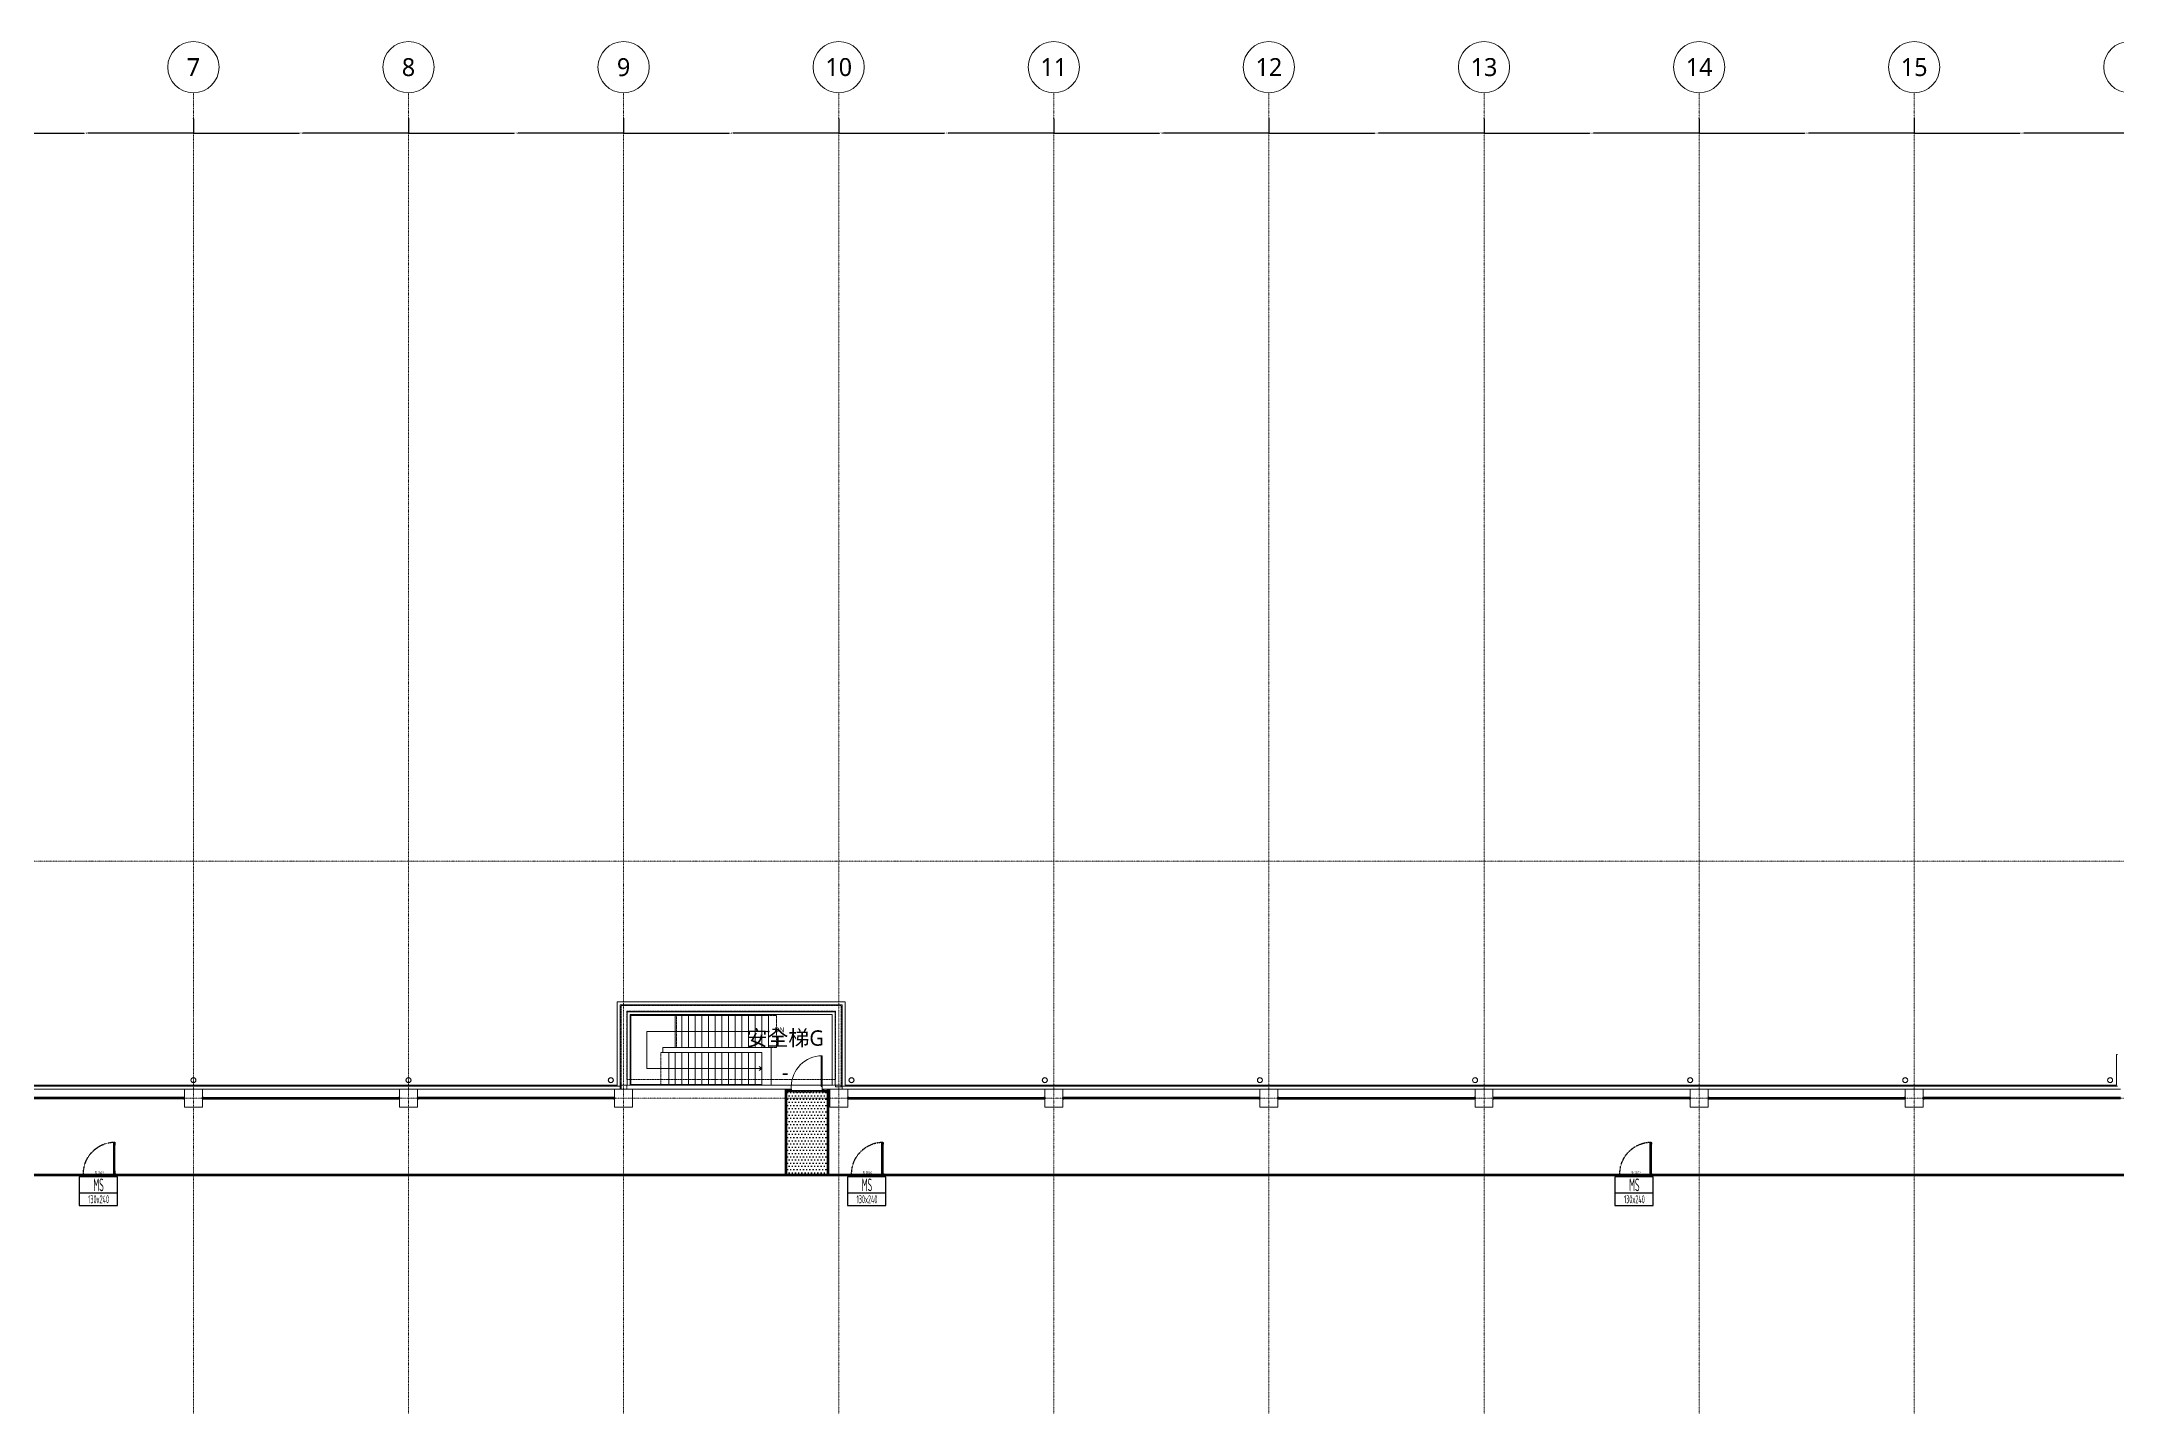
# Model space of a CAD drawing. Extents: x -32000 to 290600, y -111057 to 131250.
# Drawn here: x 45668 to 126700, y 77959 to 131250 of the extents above; entities that cross this region are included whole.
import ezdxf
from ezdxf.enums import TextEntityAlignment as Align

# ---------------------------------------------------------------- set-up
doc = ezdxf.new("R2010")
doc.units = 0
doc.header["$LTSCALE"] = 5
for name, pattern in [('H12PL3$0$JJP_三點線', [0.9, 0.3, -0.15, 0, -0.15, 0, -0.15, 0, -0.15]), ('H12PL3$0$JJP_虛線(退縮線、投影線、地下室範圍、非屬本工程、圖面分區)', [0.45, 0.3, -0.15]), ('XFDP30-200K$0$HIDDEN', [0.3, 0.2, -0.1]), ('XFDP30-200K$0$HIDDEN2', [0.1875, 0.125, -0.0625])]:
    doc.linetypes.add(name, pattern=pattern)
for name, color, linetype in [('DOOR-TXT_A', 3, 'Continuous'), ('DOOR-TXT_B', 3, 'Continuous'), ('H12PL3$0$A-DIM', 252, 'Continuous'), ('H12PL3$0$A-OBJE-MEP', 252, 'Continuous'), ('H12PL3$0$A-STRS', 252, 'Continuous'), ('H12PL3$0$A-TEXT', 252, 'Continuous'), ('H12PL3$0$A-WALL-EX', 252, 'Continuous'), ('H12PL3$0$A-WALL-IN', 252, 'Continuous'), ('H12PL3$0$A-ZONE', 252, 'Continuous'), ('H12PL3$0$Door', 252, 'Continuous'), ('H12PL3$0$S-COL', 252, 'Continuous'), ('H12PL3$0$S-GRID', 252, 'Continuous'), ('H12PL3$0$S-SLAB-SHOW', 252, 'Continuous'), ('H12PL3$0$S-WALL', 252, 'Continuous'), ('XFDP30-200K$0$A-Ceiling (200K)', 101, 'Continuous'), ('XFDP30-200K$0$A-Door (200K)', 160, 'Continuous'), ('XFDP30-200K$0$A-Partition-Col (200K)', 216, 'Continuous'), ('XFDP30-200K$0$A-W-P1S (200K)', 106, 'Continuous'), ('XFDP30-200K$0$A-W-R1 (Rockwool) (200K)', 190, 'Continuous')]:
    doc.layers.add(name, color=color, linetype=linetype)
doc.styles.add('AA-TXT', font='isocp.shx', dxfattribs={"width": 0.8, "bigfont": 'chineset.shx'})
doc.styles.add('H12PL3$0$dim-txt', font='isocp.shx', dxfattribs={"width": 0.7, "bigfont": 'chineset.shx'})
doc.styles.add('H12PL3$0$Standard', font='', dxfattribs={"width": 0.8})
doc.styles.add('XFDP30-200K$0$AA-TXT', font='isocp.shx', dxfattribs={"width": 0.8, "bigfont": 'china.shx'})
doc.styles.get('H12PL3$0$Standard').set_extended_font_data('Microsoft JhengHei')
doc.dimstyles.new('H12PL3$0$ARCH-dim-200MM', dxfattribs={"dimscale": 200, "dimtxt": 0.3, "dimasz": 0.1, "dimexe": 0.1, "dimexo": 0.1, "dimgap": 0.05, "dimtad": 1, "dimdec": 0, "dimlfac": 10, "dimrnd": 0.5, "dimdsep": 46, "dimtxsty": 'H12PL3$0$dim-txt', "dimblk": 'H12PL3$0$_Dot', "dimcen": 2, "dimclrd": 256, "dimclre": 256, "dimclrt": 256, "dimadec": 0, "dimazin": 0, "dimtfac": 1, "dimtix": 1, "dimtmove": 2, "dimatfit": 3, "dimldrblk": 'H12PL3$0$_OBLIQUE', "dimfxl": 1, "dimtvp": 1, "dimtolj": 1, "dimarcsym": 0})

# ---------------------------------------------------------------- blocks, each defined once
blk = doc.blocks.new('DOOR-MARK')
for p, q in [((2.95, 2.5), (-3.05, 2.5)), ((-3.05, 2.5), (-3.05, 0)), ((-3.05, 0), (-3.05, -2)), ((2.95, 0), (2.95, 2.5)), ((2.95, -2), (2.95, 0)), ((-3.05, -2), (2.95, -2))]:
    blk.add_line(p, q)
at = {"color": 2}
blk.add_line((-3.05, 0), (2.95, 0), dxfattribs=at)
at = {"style": 'AA-TXT', "width": 0.5}
blk.add_attdef('NO.', text='', height=2, dxfattribs=at).set_placement((0, 1.25), align=Align.MIDDLE)
at = {"color": 1, "style": 'AA-TXT', "width": 0.45}
blk.add_attdef('120+180x300', text='', height=1.25, dxfattribs=at).set_placement((0, -1), align=Align.MIDDLE)
blk = doc.blocks.new('*D126')
at = {"layer": 'DEFPOINTS', "color": 0, "linetype": 'Continuous', "transparency": 16777216}
for p in [(43200, 128250), (51600, 128250), (51600, 127670)]:
    blk.add_point(p, dxfattribs=at)
at = {"layer": 'H12PL3$0$A-DIM', "linetype": 'Continuous', "lineweight": -2, "transparency": 16777216}
for p, q in [((43200, 128230), (43200, 127650)), ((51600, 128230), (51600, 127650)), ((43220, 127670), (47321, 127670)), ((51580, 127670), (47479, 127670))]:
    blk.add_line(p, q, dxfattribs=at)
at = {"layer": 'H12PL3$0$A-DIM', "linetype": 'Continuous', "lineweight": 0, "transparency": 16777216, "insert": (47400, 127670), "char_height": 60, "attachment_point": 5, "style": 'H12PL3$0$dim-txt'}
blk.add_mtext('\\A1;84000', dxfattribs=at)
blk = doc.blocks.new('H12PL3$0$_Dot')
blk = doc.blocks.new('H12PL3$0$_OBLIQUE')
at = {"color": 0, "linetype": 'ByBlock', "lineweight": -2}
blk.add_line((-0.5, -0.5), (0.5, 0.5), dxfattribs=at)
blk = doc.blocks.new('*D127')
at = {"layer": 'DEFPOINTS', "color": 0, "linetype": 'Continuous', "transparency": 16777216}
for p in [(51600, 128250), (60000, 128250), (60000, 127670)]:
    blk.add_point(p, dxfattribs=at)
at = {"layer": 'H12PL3$0$A-DIM', "linetype": 'Continuous', "lineweight": -2, "transparency": 16777216}
for p, q in [((51600, 128230), (51600, 127650)), ((60000, 128230), (60000, 127650)), ((51620, 127670), (55721, 127670)), ((59980, 127670), (55879, 127670))]:
    blk.add_line(p, q, dxfattribs=at)
at = {"layer": 'H12PL3$0$A-DIM', "linetype": 'Continuous', "lineweight": 0, "transparency": 16777216, "insert": (55800, 127670), "char_height": 60, "attachment_point": 5, "style": 'H12PL3$0$dim-txt'}
blk.add_mtext('\\A1;84000', dxfattribs=at)
blk = doc.blocks.new('*D128')
at = {"layer": 'DEFPOINTS', "color": 0, "linetype": 'Continuous', "transparency": 16777216}
for p in [(60000, 128250), (68400, 128250), (68400, 127670)]:
    blk.add_point(p, dxfattribs=at)
at = {"layer": 'H12PL3$0$A-DIM', "linetype": 'Continuous', "lineweight": -2, "transparency": 16777216}
for p, q in [((60000, 128230), (60000, 127650)), ((68400, 128230), (68400, 127650)), ((60020, 127670), (64121, 127670)), ((68380, 127670), (64279, 127670))]:
    blk.add_line(p, q, dxfattribs=at)
at = {"layer": 'H12PL3$0$A-DIM', "linetype": 'Continuous', "lineweight": 0, "transparency": 16777216, "insert": (64200, 127670), "char_height": 60, "attachment_point": 5, "style": 'H12PL3$0$dim-txt'}
blk.add_mtext('\\A1;84000', dxfattribs=at)
blk = doc.blocks.new('*D129')
at = {"layer": 'DEFPOINTS', "color": 0, "linetype": 'Continuous', "transparency": 16777216}
for p in [(68400, 128250), (76800, 128250), (76800, 127670)]:
    blk.add_point(p, dxfattribs=at)
at = {"layer": 'H12PL3$0$A-DIM', "linetype": 'Continuous', "lineweight": -2, "transparency": 16777216}
for p, q in [((68400, 128230), (68400, 127650)), ((76800, 128230), (76800, 127650)), ((68420, 127670), (72521, 127670)), ((76780, 127670), (72679, 127670))]:
    blk.add_line(p, q, dxfattribs=at)
at = {"layer": 'H12PL3$0$A-DIM', "linetype": 'Continuous', "lineweight": 0, "transparency": 16777216, "insert": (72600, 127670), "char_height": 60, "attachment_point": 5, "style": 'H12PL3$0$dim-txt'}
blk.add_mtext('\\A1;84000', dxfattribs=at)
blk = doc.blocks.new('*D130')
at = {"layer": 'DEFPOINTS', "color": 0, "linetype": 'Continuous', "transparency": 16777216}
for p in [(76800, 128250), (85200, 128250), (85200, 127670)]:
    blk.add_point(p, dxfattribs=at)
at = {"layer": 'H12PL3$0$A-DIM', "linetype": 'Continuous', "lineweight": -2, "transparency": 16777216}
for p, q in [((76800, 128230), (76800, 127650)), ((85200, 128230), (85200, 127650)), ((76820, 127670), (80921, 127670)), ((85180, 127670), (81079, 127670))]:
    blk.add_line(p, q, dxfattribs=at)
at = {"layer": 'H12PL3$0$A-DIM', "linetype": 'Continuous', "lineweight": 0, "transparency": 16777216, "insert": (81000, 127670), "char_height": 60, "attachment_point": 5, "style": 'H12PL3$0$dim-txt'}
blk.add_mtext('\\A1;84000', dxfattribs=at)
blk = doc.blocks.new('*D131')
at = {"layer": 'DEFPOINTS', "color": 0, "linetype": 'Continuous', "transparency": 16777216}
for p in [(85200, 128250), (93600, 128250), (93600, 127670)]:
    blk.add_point(p, dxfattribs=at)
at = {"layer": 'H12PL3$0$A-DIM', "linetype": 'Continuous', "lineweight": -2, "transparency": 16777216}
for p, q in [((85200, 128230), (85200, 127650)), ((93600, 128230), (93600, 127650)), ((85220, 127670), (89321, 127670)), ((93580, 127670), (89479, 127670))]:
    blk.add_line(p, q, dxfattribs=at)
at = {"layer": 'H12PL3$0$A-DIM', "linetype": 'Continuous', "lineweight": 0, "transparency": 16777216, "insert": (89400, 127670), "char_height": 60, "attachment_point": 5, "style": 'H12PL3$0$dim-txt'}
blk.add_mtext('\\A1;84000', dxfattribs=at)
blk = doc.blocks.new('*D132')
at = {"layer": 'DEFPOINTS', "color": 0, "linetype": 'Continuous', "transparency": 16777216}
for p in [(93600, 128250), (102000, 128250), (102000, 127670)]:
    blk.add_point(p, dxfattribs=at)
at = {"layer": 'H12PL3$0$A-DIM', "linetype": 'Continuous', "lineweight": -2, "transparency": 16777216}
for p, q in [((93600, 128230), (93600, 127650)), ((102000, 128230), (102000, 127650)), ((93620, 127670), (97721, 127670)), ((101980, 127670), (97879, 127670))]:
    blk.add_line(p, q, dxfattribs=at)
at = {"layer": 'H12PL3$0$A-DIM', "linetype": 'Continuous', "lineweight": 0, "transparency": 16777216, "insert": (97800, 127670), "char_height": 60, "attachment_point": 5, "style": 'H12PL3$0$dim-txt'}
blk.add_mtext('\\A1;84000', dxfattribs=at)
blk = doc.blocks.new('*D133')
at = {"layer": 'DEFPOINTS', "color": 0, "linetype": 'Continuous', "transparency": 16777216}
for p in [(102000, 128250), (110400, 128250), (110400, 127670)]:
    blk.add_point(p, dxfattribs=at)
at = {"layer": 'H12PL3$0$A-DIM', "linetype": 'Continuous', "lineweight": -2, "transparency": 16777216}
for p, q in [((102000, 128230), (102000, 127650)), ((110400, 128230), (110400, 127650)), ((102020, 127670), (106121, 127670)), ((110380, 127670), (106279, 127670))]:
    blk.add_line(p, q, dxfattribs=at)
at = {"layer": 'H12PL3$0$A-DIM', "linetype": 'Continuous', "lineweight": 0, "transparency": 16777216, "insert": (106200, 127670), "char_height": 60, "attachment_point": 5, "style": 'H12PL3$0$dim-txt'}
blk.add_mtext('\\A1;84000', dxfattribs=at)
blk = doc.blocks.new('*D134')
at = {"layer": 'DEFPOINTS', "color": 0, "linetype": 'Continuous', "transparency": 16777216}
for p in [(110400, 128250), (118800, 128250), (118800, 127670)]:
    blk.add_point(p, dxfattribs=at)
at = {"layer": 'H12PL3$0$A-DIM', "linetype": 'Continuous', "lineweight": -2, "transparency": 16777216}
for p, q in [((110400, 128230), (110400, 127650)), ((118800, 128230), (118800, 127650)), ((110420, 127670), (114521, 127670)), ((118780, 127670), (114679, 127670))]:
    blk.add_line(p, q, dxfattribs=at)
at = {"layer": 'H12PL3$0$A-DIM', "linetype": 'Continuous', "lineweight": 0, "transparency": 16777216, "insert": (114600, 127670), "char_height": 60, "attachment_point": 5, "style": 'H12PL3$0$dim-txt'}
blk.add_mtext('\\A1;84000', dxfattribs=at)
blk = doc.blocks.new('*D135')
at = {"layer": 'DEFPOINTS', "color": 0, "linetype": 'Continuous', "transparency": 16777216}
for p in [(118800, 128250), (127200, 128250), (127200, 127670)]:
    blk.add_point(p, dxfattribs=at)
at = {"layer": 'H12PL3$0$A-DIM', "linetype": 'Continuous', "lineweight": -2, "transparency": 16777216}
for p, q in [((118800, 128230), (118800, 127650)), ((127200, 128230), (127200, 127650)), ((118820, 127670), (122921, 127670)), ((127180, 127670), (123079, 127670))]:
    blk.add_line(p, q, dxfattribs=at)
at = {"layer": 'H12PL3$0$A-DIM', "linetype": 'Continuous', "lineweight": 0, "transparency": 16777216, "insert": (123000, 127670), "char_height": 60, "attachment_point": 5, "style": 'H12PL3$0$dim-txt'}
blk.add_mtext('\\A1;84000', dxfattribs=at)
blk = doc.blocks.new('XFDP30-200K$0$TP1-50-Partition_Col-side')
blk.add_lwpolyline([(-2.5, -4), (-2.5, -3.9), (-2.6, -3.9), (-2.5, -3), (-2.5, -0.3), (-2.4, -0.2), (-0.7, -0.2), (-0.5, -0.2), (-0.1, -0.2), (0, -0.2), (0, -0.2), (0.5, -0.2), (0.6, -0.2), (2.4, -0.2), (2.5, -0.3), (2.5, -3), (2.6, -3.9), (2.5, -3.9), (2.5, -4), (2.7, -4), (2.7, 0), (-2.7, 0), (-2.7, -4)], close=True)
for points in [[(-1.6, -2.1), (-2.3, -2.1, 0.414213), (-2.4, -2.2), (-2.4, -3.6), (-2.5, -3.6), (-2.5, -2.2, -0.414213), (-2.3, -2), (-1.6, -2), (-1.6, -2.1)], [(1.6, -2.1), (2.3, -2.1, -0.414213), (2.4, -2.2), (2.4, -3.6), (2.5, -3.6), (2.5, -2.2, 0.414213), (2.3, -2), (1.6, -2), (1.6, -2.1)]]:
    blk.add_lwpolyline(points, format="xyb")
blk.add_lwpolyline([(2.2, -3.6), (-2.2, -3.6, -0.414214), (-2.3, -3.5), (-2.3, -2.6, -0.414214), (-2.2, -2.5), (-1.3, -2.5, 0.414214), (-1.1, -2.3), (-1.1, -2.2, 0.414214), (-1.3, -2.1), (-1.9, -2.1), (-1.9, -2.1), (-1.3, -2.1, -0.414214), (-1.2, -2.2), (-1.2, -2.3, -0.414214), (-1.3, -2.4), (-2.2, -2.4, 0.414214), (-2.4, -2.6), (-2.4, -3.5, 0.414214), (-2.2, -3.6), (2.2, -3.6, 0.414214), (2.4, -3.5), (2.4, -2.6, 0.414214), (2.2, -2.4), (1.3, -2.4, -0.414214), (1.2, -2.3), (1.2, -2.2, -0.414214), (1.3, -2.1), (1.9, -2.1), (1.9, -2.1), (1.3, -2.1, 0.414214), (1.1, -2.2), (1.1, -2.3, 0.414214), (1.3, -2.5), (2.2, -2.5, -0.414214), (2.3, -2.6), (2.3, -3.5, -0.414214)], format="xyb", close=True)
blk = doc.blocks.new('XFDP30-200K$0$GAD2205')
blk.add_lwpolyline([(0, 1), (0, 1), (-18, 1, -0.414214), (-18, 2), (-18, 3, -0.414214), (-18, 3), (-14, 3, 0.414214), (-13, 4), (-13, 4, 0.414214), (-14, 4), (-18, 4, -0.414214), (-18, 5), (-18, 12, -0.414214), (-18, 12), (-18, 12, 0.414214), (-18, 12), (-18, 14, 0.72636), (-19, 14), (-19, 13, 0.158507), (-19, 13), (-19, 0, 0.414214), (-19, 0), (19, 0, 0.414214), (19, 0), (19, 13, 0.158507), (19, 13), (19, 14, 0.72636), (18, 14), (18, 12, 0.414214), (18, 12, -0.414214), (18, 12), (18, 5, -0.414214), (18, 4), (14, 4, 0.414214), (13, 4), (13, 4, 0.414214), (14, 3), (18, 3, -0.414214), (18, 3), (18, 2, -0.414214), (18, 1), (0, 1)], format="xyb", close=True)
blk = doc.blocks.new('XFDP30-200K$0$Door-S130a')
for p, q in [((8.8, 120.4), (8.8, 125.3)), ((8.8, 125.3), (9.6, 125.3)), ((9.6, 120.4), (8.8, 120.4)), ((9.6, 125.3), (9.6, 120.4))]:
    blk.add_line(p, q)
blk.add_lwpolyline([(4.8, 120.4), (4.8, 125.3), (4, 125.3), (4, 120.4)], close=True)
at = {"ltscale": 5}
for points in [[(8.8, 117.8), (8.8, 127.9), (4.8, 127.9), (4.8, 117.8)], [(5, 117.5), (5, 14.8), (5, 14.8), (5, 117.5)], [(8.6, 14.8), (8.5, 14.8), (8.5, 117.5), (8.6, 117.5)], [(8.8, 4.3), (8.8, 14.4), (4.8, 14.4), (4.8, 4.3)]]:
    blk.add_lwpolyline(points, close=True, dxfattribs=at)
blk.add_lwpolyline([(4.8, 117.9), (4.8, 116.7, 0.158507), (4.9, 116.7), (4.9, 116.5, 0.72636), (5, 116.6), (5, 116.7, 0.414214), (5, 116.7, -0.414214), (4.9, 116.8), (4.9, 117.5, -0.414214), (5, 117.5), (5.4, 117.5, 0.414214), (5.4, 117.5), (5.4, 117.6, 0.414214), (5.4, 117.6), (5, 117.6, -0.414214), (4.9, 117.6), (4.9, 117.8, -0.414214), (5, 117.8), (6.8, 117.8), (6.8, 117.8), (6.8, 117.8), (8.6, 117.8, -0.414214), (8.6, 117.8), (8.6, 117.6, -0.414214), (8.6, 117.6), (8.2, 117.6, 0.414214), (8.1, 117.6), (8.1, 117.5, 0.414214), (8.2, 117.5), (8.6, 117.5, -0.414214), (8.6, 117.5), (8.6, 116.8, -0.414214), (8.6, 116.7), (8.6, 116.7, 0.414214), (8.6, 116.7), (8.6, 116.6, 0.72636), (8.6, 116.5), (8.7, 116.7, 0.158507), (8.7, 116.7), (8.7, 117.9, 0.414214), (8.7, 117.9), (4.9, 117.9, 0.414214)], format="xyb", close=True, dxfattribs=at)
at = {"ltscale": 500}
for points in [[(3.2, -0.6), (3.2, 3.9), (3, 3.9), (3, -0.6)], [(8.5, 4.8), (4, 4.8), (4, 4.6), (8.5, 4.6)]]:
    blk.add_lwpolyline(points, close=True, dxfattribs=at)
at = {"linetype": 'XFDP30-200K$0$HIDDEN', "ltscale": 0.1}
blk.add_arc((3.4, 4.4), 123.6, 0, 86.75942, dxfattribs=at)
at = {"ltscale": 500, "extrusion": (0, 0, -1)}
blk.add_ellipse((3.4, 4.4), major_axis=(-0.495, 0.495), ratio=1, start_param=5.497787, end_param=11.780972, dxfattribs=at)
at = {"ltscale": 5, "xscale": 0.1000000000058208, "yscale": 0.1000000000058208, "zscale": 0.1000000000058208}
blk.add_blockref('XFDP30-200K$0$GAD2205', (6.8, 14.3), dxfattribs=at)
at = {"color": 9, "style": 'XFDP30-200K$0$AA-TXT', "width": 0.45}
blk.add_attdef('130X240', text='', height=10, dxfattribs=at).set_placement((65, 10), align=Align.MIDDLE_CENTER)
blk = doc.blocks.new('XFDP30-200K')
at = {"layer": 'XFDP30-200K$0$A-Ceiling (200K)'}
h = blk.add_hatch(dxfattribs=at)
h.set_pattern_fill('DOTS', color=256, scale=2000)
h.set_pattern_definition([(0, (-29200, -23788.11), (62.5, 125), [0, -125])])
h.paths.add_polyline_path([(76350, 90300), (76350, 86975), (74760, 86975), (74760, 90300)])
blk.add_lwpolyline([(76350, 90300), (76350, 86975), (74760, 86975), (74760, 90300)], close=True, dxfattribs=at)
at = {"layer": 'XFDP30-200K$0$A-W-P1S (200K)'}
for p, q in [((74710, 90350, 0), (74710, 87025, 0)), ((74760, 90350, 0), (74760, 87025, 0)), ((74900, 90300), (74760, 90300, 0)), ((74950, 90250), (74760, 90250, 0)), ((74900, 90350), (74900, 90300)), ((74950, 90350), (74950, 90250)), ((76150, 90350), (76150, 90250)), ((76150, 90250), (76350, 90250)), ((76200, 90350), (76200, 90300)), ((76200, 90300), (76350, 90300)), ((76350, 90350, 0), (76350, 87025, 0)), ((76400, 90350, 0), (76400, 87025, 0)), ((43775, 87025), (174600, 87025)), ((43825, 86975), (174600, 86975))]:
    blk.add_line(p, q, dxfattribs=at)
at = {"layer": 'XFDP30-200K$0$A-W-P1S (200K)', "linetype": 'XFDP30-200K$0$HIDDEN2'}
for p, q in [((74950, 90300), (76150, 90300)), ((74950, 90250), (76150, 90250))]:
    blk.add_line(p, q, dxfattribs=at)
at = {"layer": 'XFDP30-200K$0$A-W-R1 (Rockwool) (200K)'}
for p, q in [((51250, 90025, 0), (43550, 90025, 0)), ((51250, 89975, 0), (43550, 89975, 0)), ((51950, 90025, 0), (59650, 90025, 0)), ((51950, 89975, 0), (59650, 89975, 0)), ((68050, 90025, 0), (60350, 90025, 0)), ((68050, 89975, 0), (60350, 89975, 0)), ((77150, 90025, 0), (84850, 90025, 0)), ((77150, 89975, 0), (84850, 89975, 0)), ((93250, 90025, 0), (85550, 90025, 0)), ((93250, 89975, 0), (85550, 89975, 0)), ((93950, 90025, 0), (101650, 90025, 0)), ((93950, 89975, 0), (101650, 89975, 0)), ((110050, 90025, 0), (102350, 90025, 0)), ((110050, 89975, 0), (102350, 89975, 0)), ((110750, 90025, 0), (118450, 90025, 0)), ((110750, 89975, 0), (118450, 89975, 0)), ((126850, 90025, 0), (119150, 90025, 0)), ((126850, 89975, 0), (119150, 89975, 0))]:
    blk.add_line(p, q, dxfattribs=at)
at = {"layer": 'XFDP30-200K$0$A-Door (200K)'}
ref = blk.add_blockref('XFDP30-200K$0$Door-S130a', (48575, 87000, 0), dxfattribs=dict(at, xscale=-10, yscale=10, zscale=10))
ref.add_attrib('130X240', 'MS_130x240', dxfattribs={"layer": '0', "color": 9, "height": 100, "style": 'XFDP30-200K$0$AA-TXT', "width": 0.45}).set_placement((47925, 87100, 0), align=Align.MIDDLE_CENTER)
ref = blk.add_blockref('XFDP30-200K$0$Door-S130a', (78575, 87000), dxfattribs=dict(at, xscale=-10, yscale=10, zscale=10))
ref.add_attrib('130X240', 'MS_130x240', dxfattribs={"layer": '0', "color": 9, "height": 100, "style": 'XFDP30-200K$0$AA-TXT', "width": 0.45}).set_placement((77925, 87100), align=Align.MIDDLE_CENTER)
ref = blk.add_blockref('XFDP30-200K$0$Door-S130a', (108575, 87000), dxfattribs=dict(at, xscale=-10, yscale=10, zscale=10))
ref.add_attrib('130X240', 'MS_130x240', dxfattribs={"layer": '0', "color": 9, "height": 100, "style": 'XFDP30-200K$0$AA-TXT', "width": 0.45}).set_placement((107925, 87100), align=Align.MIDDLE_CENTER)
at = {"layer": 'XFDP30-200K$0$A-Partition-Col (200K)', "yscale": 10, "zscale": 10}
for p, xscale, rotation in [((51250, 90000, 0), -10, 270), ((51950, 90000, 0), 10, 90.00000000000001), ((59650, 90000), -10, 270), ((60350, 90000), 10, 90.00000000000001), ((68050, 90000, 0), -10, 270), ((77150, 90000), 10, 90.00000000000001), ((84850, 90000, 0), -10, 270), ((85550, 90000, 0), 10, 90.00000000000001), ((93250, 90000), -10, 270), ((93950, 90000), 10, 90.00000000000001), ((101650, 90000, 0), -10, 270), ((102350, 90000, 0), 10, 90.00000000000001), ((110050, 90000), -10, 270), ((110750, 90000), 10, 90.00000000000001), ((118450, 90000, 0), -10, 270), ((119150, 90000, 0), 10, 90.00000000000001)]:
    blk.add_blockref('XFDP30-200K$0$TP1-50-Partition_Col-side', p, dxfattribs=dict(at, xscale=xscale, rotation=rotation))
blk = doc.blocks.new('H12PL3')
at = {"layer": 'H12PL3$0$A-OBJE-MEP', "lineweight": 0, "flags": 128}
for points in [[(51695, 90700, 1), (51505, 90700, 1)], [(60095, 90700, 1), (59905, 90700, 1)], [(67995, 90700, 1), (67805, 90700, 1)], [(77395, 90700, 1), (77205, 90700, 1)], [(84945, 90700, 1), (84755, 90700, 1)], [(93345, 90700, 1), (93155, 90700, 1)], [(101745, 90700, 1), (101555, 90700, 1)], [(110145, 90700, 1), (109955, 90700, 1)], [(118545, 90700, 1), (118355, 90700, 1)], [(126545, 90700, 1), (126355, 90700, 1)]]:
    blk.add_lwpolyline(points, format="xyb", close=True, dxfattribs=at)
at = {"layer": 'H12PL3$0$A-OBJE-MEP', "lineweight": 0}
for centre in [(51600, 90700), (60000, 90700), (67900, 90700), (77300, 90700), (84850, 90700), (93250, 90700), (101650, 90700), (110050, 90700), (118450, 90700), (126450, 90700)]:
    blk.add_circle(centre, 100, dxfattribs=at)
at = {"layer": 'H12PL3$0$A-STRS', "lineweight": 0}
for p, q in [((70420, 93230), (68680, 93230)), ((68680, 93230), (68680, 90530)), ((70420, 93230), (68680, 93230)), ((68680, 93230), (68680, 90530)), ((74060, 93230), (70420, 93230)), ((70420, 93230), (70420, 91980)), ((70420, 93230), (70420, 91980)), ((70420, 91980), (70420, 93230)), ((70680, 93230), (70420, 93230)), ((70420, 93230), (70420, 91980)), ((70680, 93230), (70680, 91980)), ((70680, 91980), (70680, 93230)), ((70680, 93230), (70680, 91980)), ((70940, 93230), (70680, 93230)), ((70940, 93230), (70940, 91980)), ((70940, 91980), (70940, 93230)), ((70940, 93230), (70940, 91980)), ((71200, 93230), (70940, 93230)), ((71200, 93230), (71200, 91980)), ((71200, 91980), (71200, 93230)), ((71200, 93230), (71200, 91980)), ((71460, 93230), (71200, 93230)), ((71460, 93230), (71460, 91980)), ((71460, 91980), (71460, 93230)), ((71460, 93230), (71460, 91980)), ((71720, 93230), (71460, 93230)), ((71720, 93230), (71720, 91980)), ((71720, 91980), (71720, 93230)), ((71720, 93230), (71720, 91980)), ((71980, 93230), (71720, 93230)), ((71980, 93230), (71980, 91980)), ((71980, 91980), (71980, 93230)), ((71980, 93230), (71980, 91980)), ((72240, 93230), (71980, 93230)), ((72240, 93230), (72240, 91980)), ((72240, 91980), (72240, 93230)), ((72240, 93230), (72240, 91980)), ((72500, 93230), (72240, 93230)), ((72500, 93230), (72500, 91980)), ((72500, 91980), (72500, 93230)), ((72500, 93230), (72500, 91980)), ((72760, 93230), (72500, 93230)), ((72760, 93230), (72760, 91980)), ((72760, 91980), (72760, 93230)), ((72760, 93230), (72760, 91980)), ((73020, 93230), (72760, 93230)), ((73020, 93230), (73020, 91980)), ((73020, 91980), (73020, 93230)), ((73020, 93230), (73020, 91980)), ((73280, 93230), (73020, 93230)), ((73280, 93230), (73280, 91980)), ((73280, 91980), (73280, 93230)), ((73280, 93230), (73280, 91980)), ((73540, 93230), (73280, 93230)), ((73540, 93230), (73540, 91980)), ((73540, 91980), (73540, 93230)), ((73540, 93230), (73540, 91980)), ((73800, 93230), (73540, 93230)), ((73800, 93230), (73800, 91980)), ((73800, 91980), (73800, 93230)), ((73800, 93230), (73800, 91980)), ((74060, 93230), (73800, 93230)), ((74060, 93230), (74060, 91980)), ((74060, 91980), (74060, 93230)), ((69305, 91155), (69305, 92605)), ((69305, 92605), (70420, 92605)), ((70420, 92605), (73800, 92605)), ((73800, 92605), (74060, 92605)), ((69930, 91780), (69930, 91980)), ((69930, 91980), (70420, 91980)), ((69930, 91980), (70420, 91980)), ((69930, 91780), (69930, 91980)), ((70160, 91780), (69930, 91780)), ((70160, 91780), (69930, 91780)), ((73800, 91780), (70160, 91780)), ((70160, 90530), (70160, 91780)), ((70160, 90530), (70160, 91780)), ((70160, 90530), (70160, 91780)), ((70420, 91780), (70160, 91780)), ((70160, 91780), (70160, 90530)), ((70160, 90530), (70160, 91780)), ((70420, 91980), (74060, 91980)), ((70420, 91980), (70680, 91980)), ((70420, 90530), (70420, 91780)), ((70680, 91780), (70420, 91780)), ((70420, 91780), (70420, 90530)), ((70420, 90530), (70420, 91780)), ((70680, 91980), (70940, 91980)), ((70680, 90530), (70680, 91780)), ((70940, 91780), (70680, 91780)), ((70680, 91780), (70680, 90530)), ((70680, 90530), (70680, 91780)), ((70940, 91980), (71200, 91980)), ((70940, 90530), (70940, 91780)), ((71200, 91780), (70940, 91780)), ((70940, 91780), (70940, 90530)), ((70940, 90530), (70940, 91780)), ((71200, 91980), (71460, 91980)), ((71200, 90530), (71200, 91780)), ((71460, 91780), (71200, 91780)), ((71200, 91780), (71200, 90530)), ((71200, 90530), (71200, 91780)), ((71460, 91980), (71720, 91980)), ((71460, 90530), (71460, 91780)), ((71720, 91780), (71460, 91780)), ((71460, 91780), (71460, 90530)), ((71460, 90530), (71460, 91780)), ((71720, 91980), (71980, 91980)), ((71720, 90530), (71720, 91780)), ((71980, 91780), (71720, 91780)), ((71720, 91780), (71720, 90530)), ((71720, 90530), (71720, 91780)), ((71980, 91980), (72240, 91980)), ((71980, 90530), (71980, 91780)), ((72240, 91780), (71980, 91780)), ((71980, 91780), (71980, 90530)), ((71980, 90530), (71980, 91780)), ((72240, 91980), (72500, 91980)), ((72240, 90530), (72240, 91780)), ((72500, 91780), (72240, 91780)), ((72240, 91780), (72240, 90530)), ((72240, 90530), (72240, 91780)), ((72500, 91980), (72760, 91980)), ((72500, 90530), (72500, 91780)), ((72760, 91780), (72500, 91780)), ((72500, 91780), (72500, 90530)), ((72500, 90530), (72500, 91780)), ((72760, 91980), (73020, 91980)), ((72760, 90530), (72760, 91780)), ((73020, 91780), (72760, 91780)), ((72760, 91780), (72760, 90530)), ((72760, 90530), (72760, 91780)), ((73020, 91980), (73280, 91980)), ((73020, 90530), (73020, 91780)), ((73280, 91780), (73020, 91780)), ((73020, 91780), (73020, 90530)), ((73020, 90530), (73020, 91780)), ((73280, 91980), (73540, 91980)), ((73280, 90530), (73280, 91780)), ((73540, 91780), (73280, 91780)), ((73280, 91780), (73280, 90530)), ((73280, 90530), (73280, 91780)), ((73540, 91980), (73800, 91980)), ((73540, 90530), (73540, 91780)), ((73800, 91780), (73540, 91780)), ((73540, 91780), (73540, 90530)), ((73540, 90530), (73540, 91780)), ((73800, 91980), (74060, 91980)), ((73800, 90530), (73800, 91780)), ((73800, 90530), (73800, 91780)), ((70160, 91155), (69305, 91155)), ((73540, 91155), (70160, 91155)), ((73800, 91155), (73540, 91155)), ((73800, 91155), (73700, 91230)), ((73700, 91080), (73800, 91155)), ((68680, 90530), (69853.32, 90530)), ((68680, 90530), (70160, 90530)), ((69853.32, 90530), (70160, 90530)), ((70160, 90530), (73800, 90530)), ((70160, 90530), (70420, 90530)), ((70420, 90530), (70680, 90530)), ((70680, 90530), (70940, 90530)), ((70940, 90530), (71200, 90530)), ((71200, 90530), (71460, 90530)), ((71460, 90530), (71720, 90530)), ((71720, 90530), (71980, 90530)), ((71980, 90530), (72240, 90530)), ((72240, 90530), (72500, 90530)), ((72500, 90530), (72760, 90530)), ((72760, 90530), (73020, 90530)), ((73020, 90530), (73280, 90530)), ((73280, 90530), (73540, 90530)), ((73540, 90530), (73800, 90530))]:
    blk.add_line(p, q, dxfattribs=at)
at = {"layer": 'H12PL3$0$A-STRS', "linetype": 'H12PL3$0$JJP_虛線(退縮線、投影線、地下室範圍、非屬本工程、圖面分區)', "lineweight": 0}
for p, q in [((70466.68, 93230), (70466.68, 91980)), ((74366.68, 93230), (74060, 93230)), ((74366.68, 91980), (74366.68, 93230)), ((69930, 91780), (69853.32, 91780)), ((69853.32, 91780), (69853.32, 90530)), ((73535.65, 91780), (73535.65, 90530)), ((74060, 91980), (74366.68, 91980))]:
    blk.add_line(p, q, dxfattribs=at)
at = {"layer": 'H12PL3$0$A-STRS', "lineweight": 0, "flags": 128}
blk.add_lwpolyline([(74060, 92630, 1), (74060, 92580, 1)], format="xyb", close=True, dxfattribs=at)
at = {"layer": 'H12PL3$0$A-WALL-EX', "lineweight": 0}
for p, q in [((18000, 90465), (68150, 90465)), ((68270, 90465), (68150, 90465)), ((68270, 90465), (68150, 90465)), ((68150, 90350), (68270, 90350)), ((68150, 90350), (68270, 90350)), ((68270, 90350), (68270, 90465)), ((77050, 90465), (76930, 90465)), ((76930, 90465), (76930, 90350)), ((77050, 90465), (76930, 90465)), ((76930, 90350), (77050, 90350)), ((76930, 90350), (77050, 90350)), ((77050, 90465), (126700, 90465)), ((126700, 90465), (126735, 90465))]:
    blk.add_line(p, q, dxfattribs=at)
at = {"layer": 'H12PL3$0$A-WALL-EX', "lineweight": 0, "flags": 128}
for points in [[(68150, 93760), (68150, 93640)], [(77050, 93760), (68150, 93760)], [(68150, 93640), (68150, 90465)], [(68270, 90350), (68270, 93640)], [(68270, 93640), (76930, 93640)], [(76930, 93640), (76930, 90350)], [(77050, 93760), (77050, 93640)], [(77050, 90465), (77050, 93640)], [(126700, 91700), (126735, 91700)], [(126700, 91700), (126700, 90500)], [(17965, 90350), (68150, 90350)], [(18000, 90500), (68150, 90500)], [(18000, 90500), (68150, 90500)], [(18000, 90500), (68150, 90500)], [(18000, 90500), (68150, 90500)], [(18000, 90500), (68150, 90500)], [(68150, 90500), (18000, 90500)], [(68150, 90500), (68150, 90465)], [(68150, 90350), (68270, 90350)], [(77050, 90350), (76930, 90350)], [(77050, 90500), (126700, 90500)], [(77050, 90500), (126700, 90500)], [(77050, 90500), (126700, 90500)], [(77050, 90500), (126700, 90500)], [(77050, 90500), (126700, 90500)], [(126700, 90500), (77050, 90500)], [(77050, 90500), (77050, 90465)], [(77050, 90350), (126850, 90350)]]:
    blk.add_lwpolyline(points, dxfattribs=at)
at = {"layer": 'H12PL3$0$A-WALL-IN', "lineweight": 0}
for p, q in [((74950, 90500), (74950, 90350)), ((76150, 90500), (76150, 90350))]:
    blk.add_line(p, q, dxfattribs=at)
at = {"layer": 'H12PL3$0$A-WALL-IN', "lineweight": 0, "flags": 128}
for points in [[(68537, 93372.5), (68537, 90500)], [(68650, 93372.5), (68537, 93372.5)], [(76663, 93372.5), (68650, 93372.5)], [(68650, 93259.5), (76550, 93259.5)], [(68650, 90500), (68650, 93259.5)], [(76550, 93259.5), (76550, 90500)], [(76663, 93372.5), (76663, 93259.5)], [(76663, 90500), (76663, 93259.5)], [(68537, 90500), (68270, 90500)], [(68270, 90500), (68270, 90350)], [(74950, 90500), (68650, 90500)], [(68750, 90350), (74950, 90350)], [(76550, 90500), (76150, 90500)], [(76150, 90350), (76450, 90350)], [(76930, 90500), (76663, 90500)], [(76930, 90350), (76930, 90500)]]:
    blk.add_lwpolyline(points, dxfattribs=at)
at = {"layer": 'H12PL3$0$Door', "lineweight": 0}
for p, q in [((76150, 91650), (76120, 91650)), ((76120, 91650), (76120, 90450)), ((76150, 90450), (76150, 91650)), ((74950, 90450), (74950, 90350)), ((76120, 90450), (76150, 90450)), ((76150, 90450), (76150, 90350))]:
    blk.add_line(p, q, dxfattribs=at)
blk.add_arc((76150, 90450), 1200, 90, 180, dxfattribs=at)
at = {"layer": 'H12PL3$0$S-COL', "lineweight": 0, "flags": 128}
for points in [[(51250, 90350), (51250, 89650), (51950, 89650), (51950, 90350)], [(59650, 90350), (59650, 89650), (60350, 89650), (60350, 90350)], [(68050, 90350), (68050, 89650), (68750, 89650), (68750, 90350), (68270, 90350)], [(76930, 90350), (76450, 90350), (76450, 89650), (77150, 89650), (77150, 90350)], [(84850, 90350), (84850, 89650), (85550, 89650), (85550, 90350)], [(93250, 90350), (93250, 89650), (93950, 89650), (93950, 90350)], [(101650, 90350), (101650, 89650), (102350, 89650), (102350, 90350)], [(110050, 90350), (110050, 89650), (110750, 89650), (110750, 90350)], [(118450, 90350), (118450, 89650), (119150, 89650), (119150, 90350)]]:
    blk.add_lwpolyline(points, dxfattribs=at)
at = {"layer": 'H12PL3$0$S-GRID', "linetype": 'H12PL3$0$JJP_三點線', "lineweight": 0}
for p, q in [((51600, 128250), (51600, 129250)), ((60000, 128250), (60000, 129250)), ((68400, 128250), (68400, 129250)), ((76800, 128250), (76800, 129250)), ((85200, 128250), (85200, 129250)), ((93600, 128250), (93600, 129250)), ((102000, 128250), (102000, 129250)), ((110400, 128250), (110400, 129250)), ((118800, 128250), (118800, 129250)), ((51600, 128250), (51600, -28000)), ((60000, 128250), (60000, -28000)), ((68400, 128250), (68400, -28000)), ((76800, 128250), (76800, -28000)), ((85200, 128250), (85200, -28000)), ((93600, 128250), (93600, -28000)), ((102000, 128250), (102000, -28000)), ((110400, 128250), (110400, -28000)), ((118800, 128250), (118800, -28000)), ((-29000, 99250), (289600, 99250)), ((-29000, 90000), (289600, 90000))]:
    blk.add_line(p, q, dxfattribs=at)
at = {"layer": 'H12PL3$0$S-GRID', "lineweight": 0}
for centre in [(51600, 130250), (60000, 130250), (68400, 130250), (76800, 130250), (85200, 130250), (93600, 130250), (102000, 130250), (110400, 130250), (118800, 130250), (127200, 130250)]:
    blk.add_circle(centre, 1000, dxfattribs=at)
at = {"layer": 'H12PL3$0$S-GRID', "linetype": 'H12PL3$0$JJP_三點線', "lineweight": 0}
for p in [(51600, 128250), (51600, 128250), (60000, 128250), (60000, 128250), (68400, 128250), (68400, 128250), (76800, 128250), (76800, 128250), (85200, 128250), (85200, 128250), (93600, 128250), (93600, 128250), (102000, 128250), (102000, 128250), (110400, 128250), (110400, 128250), (118800, 128250), (118800, 128250)]:
    blk.add_point(p, dxfattribs=at)
at = {"layer": 'H12PL3$0$S-SLAB-SHOW', "lineweight": 0, "flags": 128}
blk.add_lwpolyline([(74160, 90500), (76550, 90500), (76550, 93260), (74060, 93260), (74060, 91980), (74160, 91980)], close=True, dxfattribs=at)
at = {"layer": 'H12PL3$0$S-WALL', "linetype": 'H12PL3$0$JJP_虛線(退縮線、投影線、地下室範圍、非屬本工程、圖面分區)', "lineweight": 0, "flags": 128}
for points in [[(68300, 93610), (68300, 93390)], [(76900, 93610), (68300, 93610)], [(68300, 93390), (68300, 90350)], [(68520, 90720), (68520, 93390)], [(68520, 93390), (76680, 93390)], [(76680, 93390), (76680, 90720)], [(76900, 93610), (76900, 93390)], [(76900, 90440), (76900, 93390)], [(76680, 90720), (68520, 90720)], [(68520, 90500), (76680, 90500)], [(68520, 90350), (68520, 90500)], [(76680, 90500), (76680, 90440)], [(76900, 90440), (76680, 90440)]]:
    blk.add_lwpolyline(points, dxfattribs=at)
blk.add_blockref('XFDP30-200K', (0, 0))
at = {"layer": 'H12PL3$0$A-TEXT', "linetype": 'Continuous', "lineweight": 0, "insert": (74291.89, 92668.3), "char_height": 200, "attachment_point": 4, "style": 'H12PL3$0$Standard'}
blk.add_mtext('\\A1;DN', dxfattribs=at)
at = {"layer": 'H12PL3$0$A-ZONE', "style": 'H12PL3$0$Standard'}
for s, p in [('安全梯G', (74710.41, 92644.99)), ('-', (74710.41, 91303.1))]:
    blk.add_text(s, height=600, dxfattribs=at).set_placement(p, align=Align.TOP_CENTER)
at = {"layer": 'H12PL3$0$S-GRID', "style": 'H12PL3$0$Standard'}
for s, p in [('7', (51600, 130600)), ('8', (60000, 130600)), ('9', (68400, 130600)), ('10', (76800, 130602.36)), ('11', (85200, 130602.36)), ('12', (93600, 130602.36)), ('13', (102000, 130602.36)), ('14', (110400, 130602.36)), ('15', (118800, 130602.36))]:
    blk.add_text(s, height=700, dxfattribs=at).set_placement(p, align=Align.TOP_CENTER)
at = {"layer": 'H12PL3$0$A-DIM', "linetype": 'Continuous', "lineweight": 0}
for base, p1, p2, picture, middle in [((51600, 127670), (43200, 128250), (51600, 128250), '*D126', (47400, 127670)), ((60000, 127670), (51600, 128250), (60000, 128250), '*D127', (55800, 127670)), ((68400, 127670), (60000, 128250), (68400, 128250), '*D128', (64200, 127670)), ((76800, 127670), (68400, 128250), (76800, 128250), '*D129', (72600, 127670)), ((85200, 127670), (76800, 128250), (85200, 128250), '*D130', (81000, 127670)), ((93600, 127670), (85200, 128250), (93600, 128250), '*D131', (89400, 127670)), ((102000, 127670), (93600, 128250), (102000, 128250), '*D132', (97800, 127670)), ((110400, 127670), (102000, 128250), (110400, 128250), '*D133', (106200, 127670)), ((118800, 127670), (110400, 128250), (118800, 128250), '*D134', (114600, 127670)), ((127200, 127670), (118800, 128250), (127200, 128250), '*D135', (123000, 127670))]:
    dim = blk.add_linear_dim(base=base, p1=p1, p2=p2, dimstyle='H12PL3$0$ARCH-dim-200MM', dxfattribs=at)
    dim.commit()
    dim.dimension.update_dxf_attribs({"geometry": picture, "text_midpoint": middle, "dimtype": 128})

msp = doc.modelspace()

# ---------------------------------------------------------------- block references
msp.add_blockref('H12PL3', (0, 0))
at = {"layer": 'DOOR-TXT_B'}
ref = msp.add_blockref('DOOR-MARK', (47898, 86300, 0), dxfattribs=dict(at, xscale=250, yscale=250, zscale=250))
ref.add_attrib('SIZE', '130x240', dxfattribs={"layer": 'DOOR-TXT_A', "color": 1, "extrusion": (0, 0, -1), "height": 312.5, "style": 'AA-TXT', "text_generation_flag": 2, "width": 0.5}).set_placement((-47898, 86050, 0), align=Align.MIDDLE)
ref.add_attrib('NO.', 'MS', dxfattribs={"layer": 'DOOR-TXT_A', "extrusion": (0, 0, -1), "height": 500, "style": 'AA-TXT', "text_generation_flag": 2, "width": 0.5}).set_placement((-47898, 86612, 0), align=Align.MIDDLE)
ref = msp.add_blockref('DOOR-MARK', (77905, 86300, 0), dxfattribs=dict(at, xscale=250, yscale=250, zscale=250))
ref.add_attrib('SIZE', '130x240', dxfattribs={"layer": 'DOOR-TXT_A', "color": 1, "extrusion": (0, 0, -1), "height": 312.5, "style": 'AA-TXT', "text_generation_flag": 2, "width": 0.5}).set_placement((-77905, 86050, 0), align=Align.MIDDLE)
ref.add_attrib('NO.', 'MS', dxfattribs={"layer": 'DOOR-TXT_A', "extrusion": (0, 0, -1), "height": 500, "style": 'AA-TXT', "text_generation_flag": 2, "width": 0.5}).set_placement((-77905, 86612, 0), align=Align.MIDDLE)
ref = msp.add_blockref('DOOR-MARK', (107873, 86300, 0), dxfattribs=dict(at, xscale=250, yscale=250, zscale=250))
ref.add_attrib('SIZE', '130x240', dxfattribs={"layer": 'DOOR-TXT_A', "color": 1, "extrusion": (0, 0, -1), "height": 312.5, "style": 'AA-TXT', "text_generation_flag": 2, "width": 0.5}).set_placement((-107873, 86050, 0), align=Align.MIDDLE)
ref.add_attrib('NO.', 'MS', dxfattribs={"layer": 'DOOR-TXT_A', "extrusion": (0, 0, -1), "height": 500, "style": 'AA-TXT', "text_generation_flag": 2, "width": 0.5}).set_placement((-107873, 86612, 0), align=Align.MIDDLE)

doc.saveas('drawing.dxf')
